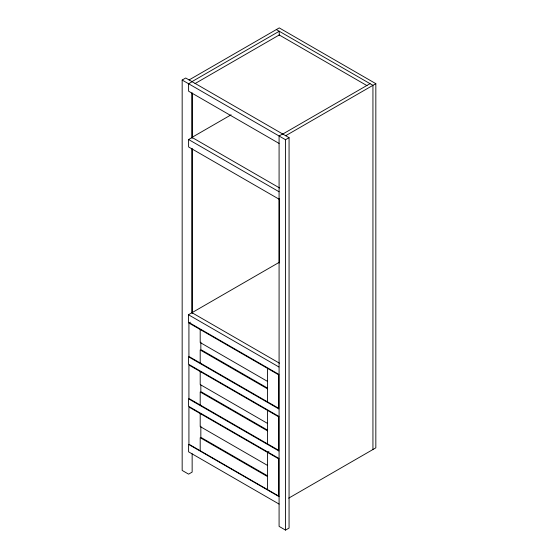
<?xml version="1.0" encoding="UTF-8"?>
<svg xmlns="http://www.w3.org/2000/svg" width="558" height="558" viewBox="0 0 558 558"><rect width="100%" height="100%" fill="white"/><g stroke="black" fill="none" stroke-linecap="round" stroke-linejoin="round"><path stroke-width="0.84" d="M192.147 453.8L192.147 472.103L188.604 474.147L182.166 470.429L182.166 80.045L185.702 78.001L289.065 137.673L289.065 528.056L285.522 530.1L279.084 526.382L279.084 135.999L282.62 133.955M189.085 79.947L279.244 27.9L375.834 83.665L375.834 447.844L288.688 498.155M191.987 81.621L279.244 31.248L279.244 35.6M192.147 81.719L188.604 83.763L188.604 91.198L279.084 143.434M194.993 83.602L279.244 34.966L367.038 85.653M191.987 92.949L191.987 137.38L231.103 114.808M279.084 199.206L188.604 146.963L188.604 139.528L192.147 137.484M282.78 134.046L370.038 83.665M285.682 135.72L375.834 83.665M182.166 80.045L285.522 139.716L289.065 137.673M278.916 374.411L188.444 322.175L188.444 314.74L279.244 262.316M188.925 323.012L278.756 374.878L278.756 408.337L188.925 356.471L188.925 323.012L190.341 322.196M268.907 451.575L267.491 452.399L267.491 489.575M276.343 29.574L372.939 85.339L372.939 449.511M191.987 137.394L279.607 187.983M188.604 139.528L279.084 191.764M191.987 312.696L279.446 363.188M188.444 314.74L278.916 366.976M267.491 381.379L200.196 342.528L200.196 329.52M267.387 388.012L200.838 349.594L200.838 342.159M267.491 388.821L200.196 349.964L200.196 362.979M278.916 408.986L188.444 356.75L188.444 364.186L278.916 416.421M267.491 423.396L200.196 384.546L200.196 371.53M267.387 430.03L200.838 391.604L200.838 384.999M267.491 430.832L200.196 391.981L200.196 404.989M278.916 451.004L188.444 398.768L188.444 406.203L278.916 458.439M267.491 465.407L200.196 426.556L200.196 413.541M267.387 475.758L200.838 437.339L200.838 426.186M267.491 476.56L200.196 437.709L200.196 450.725M279.084 496.641L188.604 444.405L188.604 451.84L279.084 504.076M285.522 139.716L285.522 530.1M279.244 198.522L279.244 262.992M267.491 368.371L267.491 401.83M267.491 410.381L267.491 443.847M192.147 93.047L192.147 138.356M192.147 148.812L192.147 313.505M191.987 148.707L191.987 312.501M278.756 416.889L188.925 365.023L188.925 398.489L278.756 450.348L278.756 416.889M278.756 458.899L188.925 407.04L188.925 444.217L278.756 496.083L278.756 458.899"/></g></svg>
